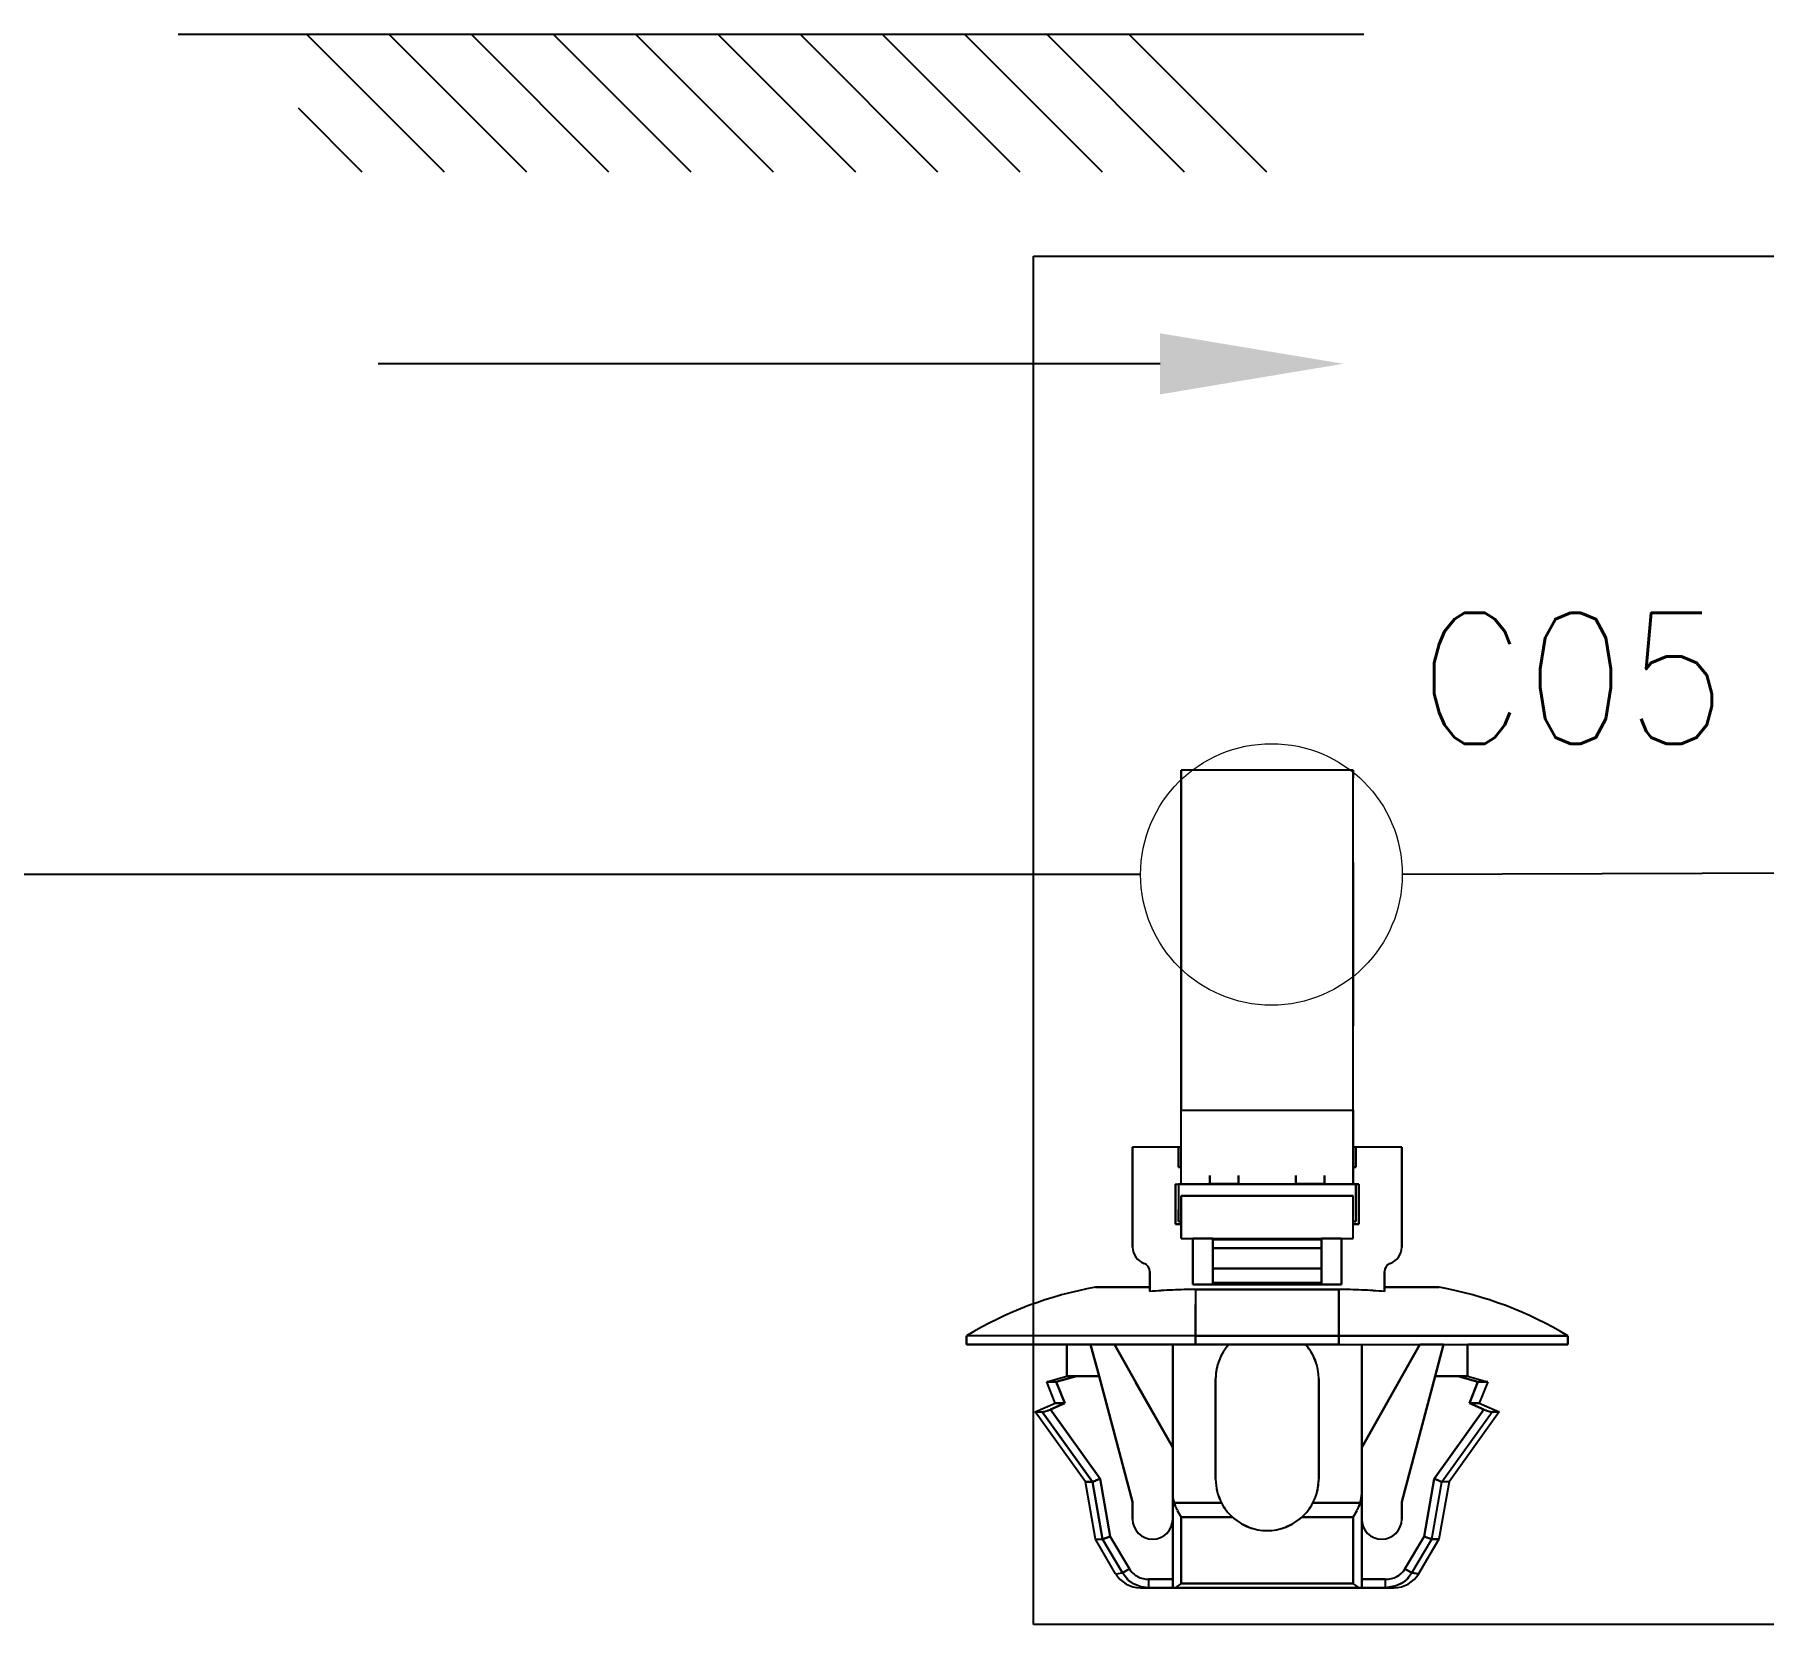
# Model space of a CAD drawing. Header units: inches. Extents: x 47316 to 59086, y 3141 to 11743.
# Drawn here: x 51388.29 to 51421.33, y 6259.69 to 6290.09 of the extents above; entities that cross this region are included whole.
import ezdxf

# ---------------------------------------------------------------- set-up
doc = ezdxf.new("R2010")
doc.units = ezdxf.units.IN
doc.header["$MEASUREMENT"] = 0
doc.styles.get("Standard").update_dxf_attribs({"font": ''})
doc.styles.get('Standard').set_extended_font_data('SimSun')
doc.linetypes.add('_VH_OTCON', pattern='A,0.0001,[7,VeSys.shx,S=0.1,R=0,X=0,Y=0],-0.4,[7,VeSys.shx,S=0.1,R=0,X=0,Y=0],-0.4,["X",Standard,S=1,R=0,X=-0.5,Y=-0.5],-0.0001,[7,VeSys.shx,S=0.1,R=0,X=0,Y=0],-0.4', length=1.2002)

msp = doc.modelspace()

# ---------------------------------------------------------------- linework, layer by layer
at = {"color": 0, "lineweight": -3}
for p, q in [((51413.694, 6290.087), (51391.038, 6290.087, 0)), ((51396.125, 6287.458), (51393.497, 6290.087)), ((51397.696, 6287.458), (51395.068, 6290.087)), ((51399.268, 6287.458), (51396.64, 6290.087)), ((51400.84, 6287.458), (51398.211, 6290.087)), ((51402.411, 6287.458), (51399.783, 6290.087)), ((51403.983, 6287.458), (51401.354, 6290.087)), ((51405.554, 6287.458), (51402.926, 6290.087)), ((51407.126, 6287.458), (51404.498, 6290.087)), ((51408.697, 6287.458), (51406.069, 6290.087)), ((51410.269, 6287.458), (51407.641, 6290.087)), ((51411.84, 6287.458), (51409.212, 6290.087)), ((51394.553, 6287.458), (51393.332, 6288.68))]:
    msp.add_line(p, q, dxfattribs=at)
at = {"color": 1}
for p, q in [((51407.381, 6285.847), (51481.972, 6285.847)), ((51407.381, 6259.69), (51407.381, 6285.847)), ((51481.972, 6259.69), (51407.381, 6259.69))]:
    msp.add_line(p, q, dxfattribs=at)
msp.add_line((51409.802, 6283.792), (51394.854, 6283.792))
at = {"color": 7, "ltscale": 0.378897}
msp.add_line((51410.205, 6276.023), (51410.205, 6269.523), dxfattribs=at)
at = {"color": 7, "ltscale": 0.15}
for p, q in [((51413.489, 6276.023), (51410.205, 6276.023)), ((51410.205, 6269.523), (51413.489, 6269.523)), ((51410.205, 6269.523), (51413.489, 6269.523)), ((51413.489, 6267.887), (51410.205, 6267.887)), ((51410.205, 6267.887), (51413.489, 6267.887)), ((51410.205, 6267.066), (51413.489, 6267.066)), ((51410.205, 6267.066), (51413.489, 6267.066)), ((51413.489, 6260.471), (51410.205, 6260.471)), ((51410.205, 6260.471), (51413.489, 6260.471))]:
    msp.add_line(p, q, dxfattribs=at)
at = {"color": 7, "ltscale": 0.215019}
msp.add_line((51410.205, 6271.556), (51410.205, 6276.023), dxfattribs=at)
at = {"color": 7, "ltscale": 0.315749}
msp.add_line((51410.205, 6276.023), (51410.205, 6270.085), dxfattribs=at)
at = {"color": 7, "ltscale": 0.378905}
msp.add_line((51410.205, 6269.523), (51410.205, 6276.023), dxfattribs=at)
at = {"color": 7, "ltscale": 0.315758}
msp.add_line((51410.205, 6276.023), (51410.205, 6270.085), dxfattribs=at)
at = {"color": 7, "ltscale": 0.378893}
msp.add_line((51413.489, 6269.523), (51413.489, 6276.023), dxfattribs=at)
at = {"color": 7, "ltscale": 0.0272}
msp.add_line((51413.489, 6275.876), (51413.489, 6276.023), dxfattribs=at)
at = {"color": 7, "ltscale": 0.37888}
msp.add_line((51413.489, 6269.523), (51413.489, 6276.023), dxfattribs=at)
at = {"color": 7, "ltscale": 0.027199}
msp.add_line((51413.489, 6276.023), (51413.489, 6275.876), dxfattribs=at)
at = {"color": 7, "ltscale": 0.179182}
msp.add_line((51410.205, 6271.779), (51410.205, 6275.702), dxfattribs=at)
at = {"color": 0, "linetype": '_VH_OTCON', "ltscale": 5}
for p, q in [((51409.429, 6274.029), (51340.429, 6274.029)), ((51414.429, 6274.037), (51439.714, 6274.121))]:
    msp.add_line(p, q, dxfattribs=at)
at = {"color": 7, "ltscale": 0.142589}
msp.add_line((51413.489, 6274.257), (51413.489, 6271.135), dxfattribs=at)
at = {"color": 7, "ltscale": 0.142593}
msp.add_line((51413.489, 6271.134), (51413.489, 6274.256), dxfattribs=at)
at = {"color": 7, "ltscale": 0.026669}
for p, q in [((51410.205, 6271.779), (51410.205, 6271.195)), ((51410.205, 6271.195), (51410.205, 6271.779)), ((51410.205, 6271.556), (51410.205, 6270.973))]:
    msp.add_line(p, q, dxfattribs=at)
at = {"color": 7, "ltscale": 0.108633}
msp.add_line((51410.205, 6268.817), (51410.205, 6271.195), dxfattribs=at)
at = {"color": 7, "ltscale": 0.076392}
msp.add_line((51410.205, 6269.523), (51410.205, 6271.195), dxfattribs=at)
at = {"color": 7, "ltscale": 0.098454}
msp.add_line((51410.205, 6268.817), (51410.205, 6270.973), dxfattribs=at)
at = {"color": 7, "ltscale": 0.057913}
msp.add_line((51410.205, 6268.817), (51410.205, 6270.085), dxfattribs=at)
at = {"color": 7, "ltscale": 0.0644}
for p, q in [((51410.205, 6268.114), (51410.205, 6269.523)), ((51410.205, 6268.114), (51410.205, 6269.523)), ((51413.489, 6269.523), (51413.489, 6268.114)), ((51413.489, 6268.114), (51413.489, 6269.523))]:
    msp.add_line(p, q, dxfattribs=at)
at = {"color": 7, "ltscale": 0.025}
for p, q in [((51409.275, 6268.27), (51409.275, 6268.817)), ((51411.299, 6268.114), (51410.752, 6268.114)), ((51411.299, 6268.114), (51410.752, 6268.114)), ((51411.299, 6268.106), (51410.752, 6268.106)), ((51412.941, 6268.114), (51412.394, 6268.114)), ((51412.941, 6268.114), (51412.394, 6268.114))]:
    msp.add_line(p, q, dxfattribs=at)
at = {"color": 7, "ltscale": 0.039999}
for p, q in [((51410.15, 6268.817), (51409.275, 6268.817)), ((51410.15, 6268.817), (51409.275, 6268.817)), ((51414.419, 6268.817), (51413.543, 6268.817)), ((51414.419, 6268.817), (51413.543, 6268.817))]:
    msp.add_line(p, q, dxfattribs=at)
at = {"color": 7, "ltscale": 0.022501}
for p, q in [((51409.275, 6268.817), (51409.275, 6268.325)), ((51409.275, 6268.817), (51409.275, 6268.325)), ((51414.419, 6268.817), (51414.419, 6268.325)), ((51414.419, 6268.325), (51414.419, 6268.817))]:
    msp.add_line(p, q, dxfattribs=at)
at = {"color": 7, "ltscale": 0.0175}
for p, q in [((51410.15, 6268.817), (51410.15, 6268.434)), ((51410.15, 6268.817), (51410.15, 6268.434)), ((51410.15, 6268.434), (51410.15, 6268.817)), ((51413.543, 6268.817), (51413.543, 6268.434)), ((51413.543, 6268.434), (51413.543, 6268.817))]:
    msp.add_line(p, q, dxfattribs=at)
at = {"color": 7, "ltscale": 0.002499}
for p, q in [((51410.205, 6268.817), (51410.15, 6268.817)), ((51413.543, 6268.817), (51413.489, 6268.817)), ((51410.15, 6268.434), (51410.205, 6268.434)), ((51410.205, 6268.434), (51410.15, 6268.434)), ((51413.489, 6268.434), (51413.543, 6268.434)), ((51413.543, 6268.434), (51413.489, 6268.434)), ((51410.095, 6268.106), (51410.15, 6268.106)), ((51410.095, 6268.106), (51410.15, 6268.106)), ((51413.598, 6268.106), (51413.543, 6268.106)), ((51413.543, 6268.106), (51413.598, 6268.106)), ((51413.543, 6268.106), (51413.598, 6268.106)), ((51410.15, 6267.394), (51410.205, 6267.394)), ((51410.205, 6267.394), (51410.15, 6267.394)), ((51410.15, 6267.394), (51410.205, 6267.394)), ((51413.489, 6267.394), (51413.543, 6267.394)), ((51413.543, 6267.394), (51413.489, 6267.394)), ((51413.489, 6267.394), (51413.543, 6267.394))]:
    msp.add_line(p, q, dxfattribs=at)
at = {"color": 7, "ltscale": 2.6e-05}
for p, q in [((51410.15, 6268.817), (51410.15, 6268.817)), ((51413.543, 6268.817), (51413.543, 6268.817))]:
    msp.add_line(p, q, dxfattribs=at)
at = {"color": 7, "ltscale": 0.064999}
for p, q in [((51409.275, 6268.325), (51409.275, 6266.902)), ((51409.275, 6268.325), (51409.275, 6266.902)), ((51414.419, 6268.325), (51414.419, 6266.902)), ((51414.419, 6266.902), (51414.419, 6268.325))]:
    msp.add_line(p, q, dxfattribs=at)
at = {"color": 7, "ltscale": 0.0625}
msp.add_line((51409.275, 6266.902), (51409.275, 6268.27), dxfattribs=at)
at = {"color": 7, "ltscale": 0.000629}
msp.add_line((51410.109, 6268.106), (51410.095, 6268.106), dxfattribs=at)
at = {"color": 7, "ltscale": 0.035001}
for p, q in [((51410.095, 6268.106), (51410.095, 6267.34)), ((51410.095, 6267.34), (51410.095, 6268.106)), ((51413.598, 6267.34), (51413.598, 6268.106)), ((51413.598, 6267.34), (51413.598, 6268.106)), ((51413.598, 6268.106), (51413.598, 6267.34)), ((51410.479, 6265.041), (51410.479, 6265.807)), ((51410.479, 6265.041), (51410.479, 6265.807))]:
    msp.add_line(p, q, dxfattribs=at)
at = {"color": 7, "ltscale": 0.154999}
for p, q in [((51410.15, 6268.106), (51413.543, 6268.106)), ((51413.543, 6268.106), (51410.15, 6268.106))]:
    msp.add_line(p, q, dxfattribs=at)
at = {"color": 7, "ltscale": 0.032501}
for p, q in [((51410.15, 6268.106), (51410.15, 6267.394)), ((51410.15, 6268.106), (51410.15, 6267.394)), ((51413.543, 6268.106), (51413.543, 6267.394)), ((51413.543, 6267.394), (51413.543, 6268.106))]:
    msp.add_line(p, q, dxfattribs=at)
at = {"color": 7, "ltscale": 0.021939}
msp.add_line((51410.15, 6268.106), (51410.15, 6267.625), dxfattribs=at)
at = {"color": 7, "ltscale": 0.0075}
for p, q in [((51410.752, 6268.106), (51410.752, 6268.27)), ((51410.752, 6268.27), (51410.752, 6268.106)), ((51411.299, 6268.27), (51411.299, 6268.106)), ((51411.299, 6268.106), (51411.299, 6268.27)), ((51412.394, 6268.106), (51412.394, 6268.27)), ((51412.394, 6268.27), (51412.394, 6268.106)), ((51412.941, 6268.27), (51412.941, 6268.106)), ((51412.941, 6268.106), (51412.941, 6268.27)), ((51406.1, 6265.205), (51406.1, 6265.041)), ((51406.1, 6265.041), (51406.1, 6265.205)), ((51410.479, 6265.205), (51410.479, 6265.041)), ((51410.479, 6265.041), (51410.479, 6265.205)), ((51413.215, 6265.041), (51413.215, 6265.205)), ((51413.215, 6265.205), (51413.215, 6265.041)), ((51417.593, 6265.205), (51417.593, 6265.041)), ((51417.593, 6265.041), (51417.593, 6265.205)), ((51409.582, 6260.553), (51409.582, 6260.389)), ((51409.582, 6260.553), (51409.582, 6260.389)), ((51410.041, 6260.389), (51410.041, 6260.553)), ((51414.111, 6260.389), (51414.111, 6260.553)), ((51414.111, 6260.389), (51414.111, 6260.553))]:
    msp.add_line(p, q, dxfattribs=at)
at = {"color": 7, "ltscale": 0.000322}
msp.add_line((51411.299, 6268.106), (51411.299, 6268.113), dxfattribs=at)
at = {"color": 7, "ltscale": 0.023056}
msp.add_line((51412.899, 6268.106), (51412.394, 6268.106), dxfattribs=at)
at = {"color": 7, "ltscale": 0.000368}
msp.add_line((51412.941, 6268.114), (51412.941, 6268.106), dxfattribs=at)
at = {"color": 7, "ltscale": 0.0375}
for p, q in [((51410.205, 6267.887), (51410.205, 6267.066)), ((51410.205, 6267.066), (51410.205, 6267.887)), ((51413.489, 6267.066), (51413.489, 6267.887)), ((51413.489, 6267.066), (51413.489, 6267.887))]:
    msp.add_line(p, q, dxfattribs=at)
at = {"color": 7, "ltscale": 0.010562}
msp.add_line((51410.15, 6267.394), (51410.15, 6267.625), dxfattribs=at)
at = {"color": 7, "ltscale": 0.002502}
msp.add_line((51410.205, 6267.34), (51410.205, 6267.394), dxfattribs=at)
at = {"color": 7, "ltscale": 0.004999}
for p, q in [((51410.095, 6267.34), (51410.205, 6267.34)), ((51410.205, 6267.34), (51410.095, 6267.34)), ((51413.489, 6267.34), (51413.598, 6267.34)), ((51413.598, 6267.34), (51413.489, 6267.34))]:
    msp.add_line(p, q, dxfattribs=at)
at = {"color": 7, "ltscale": 0.040002}
for p, q in [((51410.424, 6267.066), (51410.424, 6266.19)), ((51410.424, 6266.19), (51410.424, 6267.066)), ((51413.27, 6266.19), (51413.27, 6267.066)), ((51413.27, 6266.19), (51413.27, 6267.066)), ((51413.27, 6267.066), (51413.27, 6266.19))]:
    msp.add_line(p, q, dxfattribs=at)
at = {"color": 7, "ltscale": 0.017502}
for p, q in [((51410.807, 6267.066), (51410.424, 6267.066)), ((51413.27, 6267.066), (51412.887, 6267.066))]:
    msp.add_line(p, q, dxfattribs=at)
at = {"color": 7, "ltscale": 0.00087}
for p, q in [((51410.807, 6267.047), (51410.807, 6267.066)), ((51410.807, 6267.066), (51410.807, 6267.047)), ((51412.887, 6267.047), (51412.887, 6267.066)), ((51412.887, 6267.066), (51412.887, 6267.047))]:
    msp.add_line(p, q, dxfattribs=at)
at = {"color": 7, "ltscale": 0.023952}
msp.add_line((51410.807, 6266.542), (51410.807, 6267.066), dxfattribs=at)
at = {"color": 7, "ltscale": 0.007443}
for p, q in [((51410.807, 6266.884), (51410.807, 6267.047)), ((51410.807, 6267.047), (51410.807, 6266.884)), ((51412.887, 6266.884), (51412.887, 6267.047)), ((51412.887, 6267.047), (51412.887, 6266.884))]:
    msp.add_line(p, q, dxfattribs=at)
at = {"color": 7, "ltscale": 0.095001}
for p, q in [((51410.807, 6267.047), (51412.887, 6267.047)), ((51412.887, 6267.047), (51410.807, 6267.047)), ((51410.807, 6266.884), (51412.887, 6266.884)), ((51412.887, 6266.884), (51410.807, 6266.884)), ((51412.887, 6266.493), (51410.807, 6266.493)), ((51410.807, 6266.493), (51412.887, 6266.493)), ((51412.887, 6266.222), (51410.807, 6266.222))]:
    msp.add_line(p, q, dxfattribs=at)
at = {"color": 7, "ltscale": 0.017839}
for p, q in [((51410.807, 6266.493), (51410.807, 6266.884)), ((51410.807, 6266.884), (51410.807, 6266.493)), ((51412.887, 6266.493), (51412.887, 6266.884)), ((51412.887, 6266.884), (51412.887, 6266.493))]:
    msp.add_line(p, q, dxfattribs=at)
at = {"color": 7, "ltscale": 0.013786}
msp.add_line((51409.603, 6266.135), (51409.603, 6266.437), dxfattribs=at)
at = {"color": 7, "ltscale": 0.017471}
for p, q in [((51409.603, 6266.055), (51409.603, 6266.437)), ((51414.091, 6266.055), (51414.091, 6266.437))]:
    msp.add_line(p, q, dxfattribs=at)
at = {"color": 7, "ltscale": 0.017476}
for p, q in [((51409.603, 6266.437), (51409.603, 6266.055)), ((51414.091, 6266.437), (51414.091, 6266.055))]:
    msp.add_line(p, q, dxfattribs=at)
at = {"color": 7, "ltscale": 0.014789}
msp.add_line((51410.807, 6266.514), (51410.807, 6266.19), dxfattribs=at)
at = {"color": 7, "ltscale": 0.013841}
for p, q in [((51410.807, 6266.19), (51410.807, 6266.493)), ((51412.887, 6266.493), (51412.887, 6266.19))]:
    msp.add_line(p, q, dxfattribs=at)
at = {"color": 7, "ltscale": 0.012407}
for p, q in [((51410.807, 6266.222), (51410.807, 6266.493)), ((51412.887, 6266.222), (51412.887, 6266.493))]:
    msp.add_line(p, q, dxfattribs=at)
at = {"color": 7, "ltscale": 0.047501}
for p, q in [((51408.563, 6266.135), (51409.603, 6266.135)), ((51409.603, 6266.135), (51408.563, 6266.135)), ((51414.091, 6266.135), (51415.131, 6266.135)), ((51415.131, 6266.135), (51414.091, 6266.135))]:
    msp.add_line(p, q, dxfattribs=at)
at = {"color": 7, "ltscale": 0.00369}
for p, q in [((51409.603, 6266.055), (51409.603, 6266.135)), ((51414.091, 6266.135), (51414.091, 6266.055))]:
    msp.add_line(p, q, dxfattribs=at)
at = {"color": 7, "ltscale": 0.129999}
for p, q in [((51410.424, 6266.19), (51413.27, 6266.19)), ((51413.27, 6266.19), (51410.424, 6266.19))]:
    msp.add_line(p, q, dxfattribs=at)
at = {"color": 7, "ltscale": 0.040567}
for p, q in [((51410.479, 6266.093), (51410.479, 6265.205)), ((51413.215, 6266.093), (51413.215, 6265.205))]:
    msp.add_line(p, q, dxfattribs=at)
at = {"color": 7, "ltscale": 0.125}
for p, q in [((51413.215, 6266.093), (51410.479, 6266.093)), ((51410.479, 6266.093), (51413.215, 6266.093)), ((51413.215, 6265.205), (51410.479, 6265.205)), ((51410.479, 6265.205), (51413.215, 6265.205)), ((51413.215, 6265.041), (51410.479, 6265.041)), ((51410.479, 6265.041), (51413.215, 6265.041))]:
    msp.add_line(p, q, dxfattribs=at)
at = {"color": 7, "ltscale": 0.040569}
for p, q in [((51410.479, 6266.093), (51410.479, 6265.205)), ((51413.215, 6265.205), (51413.215, 6266.093))]:
    msp.add_line(p, q, dxfattribs=at)
at = {"color": 7, "ltscale": 0.001447}
msp.add_line((51412.887, 6266.222), (51412.887, 6266.19), dxfattribs=at)
at = {"color": 7, "ltscale": 0.02751}
msp.add_line((51413.215, 6265.205), (51413.215, 6265.807), dxfattribs=at)
msp.add_line((51413.215, 6265.205), (51413.215, 6265.807), dxfattribs=at)
at = {"color": 7, "ltscale": 0.2}
for p, q in [((51410.479, 6265.205), (51406.1, 6265.205)), ((51410.479, 6265.205), (51406.1, 6265.205)), ((51417.593, 6265.205), (51413.215, 6265.205)), ((51413.215, 6265.205), (51417.593, 6265.205)), ((51410.479, 6265.041), (51406.1, 6265.041)), ((51406.1, 6265.041), (51410.479, 6265.041)), ((51413.215, 6265.041), (51417.593, 6265.041)), ((51413.215, 6265.041), (51417.593, 6265.041))]:
    msp.add_line(p, q, dxfattribs=at)
at = {"color": 7, "ltscale": 0.087396}
for p, q in [((51406.1, 6265.041), (51408.013, 6265.041)), ((51417.593, 6265.041), (51415.68, 6265.041)), ((51417.593, 6265.041), (51415.68, 6265.041))]:
    msp.add_line(p, q, dxfattribs=at)
at = {"color": 7, "ltscale": 0.0875}
for p, q in [((51408.016, 6265.041), (51406.1, 6265.041)), ((51410.862, 6262.469), (51410.862, 6264.384)), ((51410.862, 6264.384), (51410.862, 6262.469)), ((51412.832, 6264.384), (51412.832, 6262.469)), ((51412.832, 6262.469), (51412.832, 6264.384)), ((51412.832, 6262.469), (51412.832, 6264.384))]:
    msp.add_line(p, q, dxfattribs=at)
at = {"color": 7, "ltscale": 0.027499}
for p, q in [((51408.016, 6264.439), (51408.016, 6265.041)), ((51408.016, 6265.041), (51408.016, 6264.439)), ((51415.678, 6264.439), (51415.678, 6265.041)), ((51415.678, 6265.041), (51415.678, 6264.439))]:
    msp.add_line(p, q, dxfattribs=at)
at = {"color": 7, "ltscale": 0.028456}
for p, q in [((51408.634, 6264.439), (51408.473, 6265.041)), ((51408.473, 6265.041), (51408.634, 6264.439)), ((51415.06, 6264.439), (51415.22, 6265.041)), ((51415.22, 6265.041), (51415.06, 6264.439))]:
    msp.add_line(p, q, dxfattribs=at)
at = {"color": 7, "ltscale": 0.020602}
for p, q in [((51408.473, 6265.041), (51408.924, 6265.041)), ((51415.22, 6265.041), (51414.769, 6265.041)), ((51415.22, 6265.041), (51414.769, 6265.041))]:
    msp.add_line(p, q, dxfattribs=at)
at = {"color": 7, "ltscale": 0.020749}
msp.add_line((51408.928, 6265.041), (51408.473, 6265.041), dxfattribs=at)
at = {"color": 7, "ltscale": 0.015289}
msp.add_line((51409.092, 6264.751), (51408.927, 6265.042), dxfattribs=at)
at = {"color": 7, "ltscale": 0.015242}
for p, q in [((51408.928, 6265.041), (51409.092, 6264.751)), ((51414.602, 6264.751), (51414.766, 6265.041))]:
    msp.add_line(p, q, dxfattribs=at)
at = {"color": 7, "ltscale": 0.02697}
msp.add_line((51409.382, 6264.236), (51409.092, 6264.751), dxfattribs=at)
at = {"color": 7, "ltscale": 0.026985}
for p, q in [((51409.092, 6264.751), (51409.382, 6264.236)), ((51414.311, 6264.236), (51414.602, 6264.751))]:
    msp.add_line(p, q, dxfattribs=at)
at = {"color": 7, "ltscale": 0.089999}
for p, q in [((51410.041, 6265.041), (51410.041, 6263.071)), ((51410.041, 6263.071), (51410.041, 6265.041)), ((51413.653, 6263.071), (51413.653, 6265.041)), ((51413.653, 6265.041), (51413.653, 6263.071))]:
    msp.add_line(p, q, dxfattribs=at)
at = {"color": 7, "ltscale": 0.02701}
msp.add_line((51414.602, 6264.751), (51414.311, 6264.236), dxfattribs=at)
at = {"color": 7, "ltscale": 0.015215}
msp.add_line((51414.766, 6265.041), (51414.602, 6264.751), dxfattribs=at)
at = {"color": 7, "ltscale": 0.018183}
msp.add_line((51407.633, 6264.329), (51408.016, 6264.439), dxfattribs=at)
at = {"color": 7, "ltscale": 0.018199}
for p, q in [((51408.201, 6264.439), (51407.817, 6264.329)), ((51407.817, 6264.329), (51408.201, 6264.439)), ((51415.493, 6264.439), (51415.876, 6264.329)), ((51415.876, 6264.329), (51415.493, 6264.439))]:
    msp.add_line(p, q, dxfattribs=at)
at = {"color": 7, "ltscale": 0.000342}
for p, q in [((51408.023, 6264.439), (51408.016, 6264.439)), ((51415.678, 6264.439), (51415.67, 6264.439))]:
    msp.add_line(p, q, dxfattribs=at)
at = {"color": 7, "ltscale": 0.006641}
msp.add_line((51408.016, 6264.439), (51408.161, 6264.439), dxfattribs=at)
at = {"color": 7, "ltscale": 0.002142}
msp.add_line((51408.063, 6264.439), (51408.016, 6264.439), dxfattribs=at)
at = {"color": 7, "ltscale": 0.00033}
for p, q in [((51408.016, 6264.439), (51408.023, 6264.439)), ((51415.671, 6264.439), (51415.678, 6264.439)), ((51415.896, 6263.919), (51415.889, 6263.919))]:
    msp.add_line(p, q, dxfattribs=at)
at = {"color": 7, "ltscale": 0.002136}
msp.add_line((51408.016, 6264.439), (51408.063, 6264.439), dxfattribs=at)
at = {"color": 7, "ltscale": 0.001825}
msp.add_line((51408.023, 6264.439), (51408.063, 6264.439), dxfattribs=at)
at = {"color": 7, "ltscale": 0.003674}
for p, q in [((51408.104, 6264.439), (51408.023, 6264.439)), ((51415.67, 6264.439), (51415.59, 6264.439))]:
    msp.add_line(p, q, dxfattribs=at)
at = {"color": 7, "ltscale": 0.006299}
msp.add_line((51408.201, 6264.439), (51408.063, 6264.439), dxfattribs=at)
at = {"color": 7, "ltscale": 0.006305}
msp.add_line((51408.063, 6264.439), (51408.201, 6264.439), dxfattribs=at)
at = {"color": 7, "ltscale": 0.00329}
msp.add_line((51408.176, 6264.439), (51408.104, 6264.439), dxfattribs=at)
at = {"color": 7, "ltscale": 0.019785}
for p, q in [((51408.634, 6264.439), (51408.201, 6264.439)), ((51408.201, 6264.439), (51408.634, 6264.439)), ((51415.06, 6264.439), (51415.493, 6264.439)), ((51415.493, 6264.439), (51415.06, 6264.439))]:
    msp.add_line(p, q, dxfattribs=at)
at = {"color": 7, "ltscale": 0.11383}
for p, q in [((51409.275, 6262.031), (51408.634, 6264.439)), ((51408.634, 6264.439), (51409.275, 6262.031)), ((51414.419, 6262.031), (51415.06, 6264.439)), ((51415.06, 6264.439), (51414.419, 6262.031))]:
    msp.add_line(p, q, dxfattribs=at)
at = {"color": 7, "ltscale": 0.008441}
for p, q in [((51415.678, 6264.439), (51415.493, 6264.439)), ((51415.493, 6264.439), (51415.678, 6264.439)), ((51415.897, 6263.919), (51415.712, 6263.919))]:
    msp.add_line(p, q, dxfattribs=at)
at = {"color": 7, "ltscale": 0.008432}
msp.add_line((51415.493, 6264.439), (51415.678, 6264.439), dxfattribs=at)
at = {"color": 7, "ltscale": 0.00434}
msp.add_line((51415.59, 6264.439), (51415.495, 6264.439), dxfattribs=at)
at = {"color": 7, "ltscale": 0.002209}
msp.add_line((51415.622, 6264.439), (51415.671, 6264.439), dxfattribs=at)
at = {"color": 7, "ltscale": 0.000286}
for p, q in [((51415.676, 6264.437), (51415.67, 6264.439)), ((51415.67, 6264.439), (51415.676, 6264.437))]:
    msp.add_line(p, q, dxfattribs=at)
at = {"color": 7, "ltscale": 0.018174}
msp.add_line((51415.678, 6264.439), (51416.06, 6264.329), dxfattribs=at)
at = {"color": 7, "ltscale": 0.008429}
for p, q in [((51407.817, 6264.329), (51407.633, 6264.329)), ((51415.712, 6263.919), (51415.896, 6263.919))]:
    msp.add_line(p, q, dxfattribs=at)
at = {"color": 7, "ltscale": 0.020195}
for p, q in [((51407.797, 6263.919), (51407.633, 6264.329)), ((51407.817, 6264.329), (51407.982, 6263.919)), ((51407.982, 6263.919), (51407.817, 6264.329)), ((51415.876, 6264.329), (51415.712, 6263.919)), ((51415.712, 6263.919), (51415.876, 6264.329)), ((51416.061, 6264.329), (51415.896, 6263.919))]:
    msp.add_line(p, q, dxfattribs=at)
at = {"color": 7, "ltscale": 0.008438}
msp.add_line((51407.633, 6264.329), (51407.818, 6264.329), dxfattribs=at)
at = {"color": 7, "ltscale": 0.002185}
msp.add_line((51407.724, 6264.329), (51407.676, 6264.329), dxfattribs=at)
at = {"color": 7, "ltscale": 0.065039}
msp.add_line((51410.041, 6263.071), (51409.34, 6264.31), dxfattribs=at)
at = {"color": 7, "ltscale": 0.06116}
msp.add_line((51410.041, 6263.071), (51409.382, 6264.236), dxfattribs=at)
at = {"color": 7, "ltscale": 0.061156}
for p, q in [((51409.382, 6264.236), (51410.041, 6263.071)), ((51413.653, 6263.071), (51414.311, 6264.236))]:
    msp.add_line(p, q, dxfattribs=at)
at = {"color": 7, "ltscale": 0.040697}
msp.add_line((51410.041, 6263.274), (51410.041, 6264.165), dxfattribs=at)
at = {"color": 7, "ltscale": 0.040701}
msp.add_line((51410.041, 6264.165), (51410.041, 6263.274), dxfattribs=at)
at = {"color": 7, "ltscale": 0.064963}
msp.add_line((51414.352, 6264.309), (51413.653, 6263.071), dxfattribs=at)
at = {"color": 7, "ltscale": 0.061161}
msp.add_line((51414.311, 6264.236), (51413.653, 6263.071), dxfattribs=at)
at = {"color": 7, "ltscale": 0.004681}
for p, q in [((51415.979, 6264.329), (51415.876, 6264.329)), ((51415.876, 6264.329), (51415.979, 6264.329))]:
    msp.add_line(p, q, dxfattribs=at)
at = {"color": 7, "ltscale": 0.002823}
msp.add_line((51416.04, 6264.329), (51415.979, 6264.329), dxfattribs=at)
at = {"color": 7, "ltscale": 0.00282}
for p, q in [((51415.979, 6264.329), (51416.04, 6264.329)), ((51407.817, 6263.919), (51407.879, 6263.919))]:
    msp.add_line(p, q, dxfattribs=at)
at = {"color": 7, "ltscale": 0.000925}
msp.add_line((51416.061, 6264.329), (51416.04, 6264.329), dxfattribs=at)
at = {"color": 7, "ltscale": 0.000912}
for p, q in [((51416.04, 6264.329), (51416.06, 6264.329)), ((51407.797, 6263.919), (51407.817, 6263.919))]:
    msp.add_line(p, q, dxfattribs=at)
at = {"color": 7, "ltscale": 0.019}
msp.add_line((51407.414, 6263.755), (51407.797, 6263.919), dxfattribs=at)
at = {"color": 7, "ltscale": 4.3e-05}
msp.add_line((51407.414, 6263.755), (51407.415, 6263.755), dxfattribs=at)
at = {"color": 7, "ltscale": 0.075271}
for p, q in [((51408.372, 6262.414), (51407.414, 6263.755)), ((51407.549, 6263.755), (51408.507, 6262.414)), ((51408.507, 6262.414), (51407.549, 6263.755)), ((51415.187, 6262.414), (51416.145, 6263.755)), ((51416.279, 6263.755), (51415.322, 6262.414))]:
    msp.add_line(p, q, dxfattribs=at)
at = {"color": 7, "ltscale": 4.9e-05}
msp.add_line((51407.414, 6263.755), (51407.415, 6263.755), dxfattribs=at)
at = {"color": 7, "ltscale": 0.000903}
msp.add_line((51407.415, 6263.755), (51407.435, 6263.755), dxfattribs=at)
at = {"color": 7, "ltscale": 0.000916}
msp.add_line((51407.415, 6263.755), (51407.435, 6263.755), dxfattribs=at)
at = {"color": 7, "ltscale": 0.005222}
msp.add_line((51407.435, 6263.755), (51407.549, 6263.755), dxfattribs=at)
at = {"color": 7, "ltscale": 0.005249}
msp.add_line((51407.435, 6263.755), (51407.55, 6263.755), dxfattribs=at)
at = {"color": 7, "ltscale": 0.013619}
for p, q in [((51407.982, 6263.919), (51407.708, 6263.802)), ((51407.708, 6263.802), (51407.982, 6263.919)), ((51415.712, 6263.919), (51415.986, 6263.802)), ((51415.986, 6263.802), (51415.712, 6263.919))]:
    msp.add_line(p, q, dxfattribs=at)
at = {"color": 7, "ltscale": 0.074459}
for p, q in [((51407.708, 6263.802), (51408.655, 6262.475)), ((51408.655, 6262.475), (51407.708, 6263.802)), ((51415.986, 6263.802), (51415.038, 6262.475)), ((51415.038, 6262.475), (51415.986, 6263.802))]:
    msp.add_line(p, q, dxfattribs=at)
at = {"color": 7, "ltscale": 0.0009}
msp.add_line((51407.816, 6263.919), (51407.797, 6263.919), dxfattribs=at)
at = {"color": 7, "ltscale": 0.002856}
msp.add_line((51407.804, 6263.919), (51407.866, 6263.919), dxfattribs=at)
at = {"color": 7, "ltscale": 0.002869}
msp.add_line((51407.867, 6263.919), (51407.804, 6263.919), dxfattribs=at)
at = {"color": 7, "ltscale": 0.002832}
msp.add_line((51407.878, 6263.919), (51407.816, 6263.919), dxfattribs=at)
at = {"color": 7, "ltscale": 0.004715}
msp.add_line((51407.982, 6263.919), (51407.878, 6263.919), dxfattribs=at)
at = {"color": 7, "ltscale": 0.004687}
msp.add_line((51407.879, 6263.919), (51407.982, 6263.919), dxfattribs=at)
at = {"color": 7, "ltscale": 0.075264}
msp.add_line((51415.187, 6262.414), (51416.144, 6263.755), dxfattribs=at)
at = {"color": 7, "ltscale": 0.004291}
msp.add_line((51415.806, 6263.919), (51415.712, 6263.919), dxfattribs=at)
at = {"color": 7, "ltscale": 0.003809}
msp.add_line((51415.889, 6263.919), (51415.806, 6263.919), dxfattribs=at)
at = {"color": 7, "ltscale": 0.001593}
msp.add_line((51415.855, 6263.919), (51415.89, 6263.919), dxfattribs=at)
at = {"color": 7, "ltscale": 0.000327}
msp.add_line((51415.89, 6263.919), (51415.897, 6263.919), dxfattribs=at)
at = {"color": 7, "ltscale": 0.019025}
msp.add_line((51415.897, 6263.919), (51416.279, 6263.755), dxfattribs=at)
at = {"color": 7, "ltscale": 0.006177}
msp.add_line((51416.144, 6263.755), (51416.279, 6263.755), dxfattribs=at)
at = {"color": 7, "ltscale": 0.006165}
for p, q in [((51416.279, 6263.755), (51416.145, 6263.755)), ((51415.322, 6262.414), (51415.187, 6262.414)), ((51415.322, 6262.414), (51415.187, 6262.414))]:
    msp.add_line(p, q, dxfattribs=at)
at = {"color": 7, "ltscale": 0.039936}
for p, q in [((51410.041, 6263.071), (51410.041, 6262.196)), ((51410.041, 6262.196), (51410.041, 6263.071)), ((51413.653, 6262.196), (51413.653, 6263.071)), ((51413.653, 6263.071), (51413.653, 6262.196))]:
    msp.add_line(p, q, dxfattribs=at)
at = {"color": 7, "ltscale": 0.048712}
msp.add_line((51410.041, 6262.004), (51410.041, 6263.071), dxfattribs=at)
at = {"color": 7, "ltscale": 0.002621}
for p, q in [((51408.511, 6262.415), (51408.564, 6262.437)), ((51408.564, 6262.437), (51408.511, 6262.415)), ((51415.13, 6262.437), (51415.183, 6262.415)), ((51415.183, 6262.415), (51415.13, 6262.437))]:
    msp.add_line(p, q, dxfattribs=at)
at = {"color": 7, "ltscale": 0.000205}
for p, q in [((51408.564, 6262.437), (51408.568, 6262.439)), ((51408.568, 6262.439), (51408.564, 6262.437)), ((51415.126, 6262.439), (51415.13, 6262.437)), ((51415.13, 6262.437), (51415.126, 6262.439))]:
    msp.add_line(p, q, dxfattribs=at)
at = {"color": 7, "ltscale": 0.004321}
for p, q in [((51408.568, 6262.439), (51408.655, 6262.475)), ((51408.655, 6262.475), (51408.568, 6262.439)), ((51415.038, 6262.475), (51415.126, 6262.439)), ((51415.126, 6262.439), (51415.038, 6262.475))]:
    msp.add_line(p, q, dxfattribs=at)
at = {"color": 7, "ltscale": 0.051095}
for p, q in [((51408.655, 6262.475), (51408.848, 6261.373)), ((51408.848, 6261.373), (51408.655, 6262.475)), ((51415.038, 6262.475), (51414.846, 6261.373)), ((51414.846, 6261.373), (51415.038, 6262.475))]:
    msp.add_line(p, q, dxfattribs=at)
at = {"color": 7, "ltscale": 0.006168}
for p, q in [((51408.507, 6262.414), (51408.372, 6262.414)), ((51408.372, 6262.414), (51408.507, 6262.414))]:
    msp.add_line(p, q, dxfattribs=at)
at = {"color": 7, "ltscale": 0.05076}
for p, q in [((51408.563, 6261.319), (51408.372, 6262.414)), ((51415.322, 6262.414), (51415.13, 6261.319))]:
    msp.add_line(p, q, dxfattribs=at)
at = {"color": 7, "ltscale": 0.050773}
for p, q in [((51408.511, 6262.415), (51408.702, 6261.32)), ((51408.702, 6261.32), (51408.511, 6262.415)), ((51414.991, 6261.32), (51415.183, 6262.415))]:
    msp.add_line(p, q, dxfattribs=at)
at = {"color": 7, "ltscale": 0.082565}
for p, q in [((51410.041, 6260.389), (51410.041, 6262.196)), ((51410.041, 6262.196), (51410.041, 6260.389)), ((51413.653, 6262.196), (51413.653, 6260.389)), ((51413.653, 6260.389), (51413.653, 6262.196))]:
    msp.add_line(p, q, dxfattribs=at)
at = {"color": 7, "ltscale": 0.050769}
msp.add_line((51414.991, 6261.32), (51415.186, 6262.414), dxfattribs=at)
at = {"color": 7, "ltscale": 0.014999}
for p, q in [((51409.275, 6261.702), (51409.275, 6262.031)), ((51409.275, 6262.031), (51409.275, 6261.702)), ((51414.419, 6261.702), (51414.419, 6262.031)), ((51414.419, 6261.702), (51414.419, 6262.031)), ((51414.419, 6262.031), (51414.419, 6261.702))]:
    msp.add_line(p, q, dxfattribs=at)
at = {"color": 7, "ltscale": 0.008279}
msp.add_line((51410.041, 6261.823), (51410.041, 6262.004), dxfattribs=at)
at = {"color": 7, "ltscale": 0.005516}
msp.add_line((51410.041, 6261.702), (51410.041, 6261.823), dxfattribs=at)
at = {"color": 7, "ltscale": 0.041339}
for p, q in [((51410.069, 6262.013), (51410.974, 6262.013)), ((51410.974, 6262.013), (51410.069, 6262.013)), ((51412.72, 6262.013), (51413.625, 6262.013)), ((51413.625, 6262.013), (51412.72, 6262.013))]:
    msp.add_line(p, q, dxfattribs=at)
at = {"color": 7, "ltscale": 0.002634}
for p, q in [((51410.069, 6262.013), (51410.089, 6261.959)), ((51413.605, 6261.959), (51413.625, 6262.013))]:
    msp.add_line(p, q, dxfattribs=at)
at = {"color": 7, "ltscale": 0.002635}
for p, q in [((51410.089, 6261.959), (51410.069, 6262.013)), ((51413.625, 6262.013), (51413.605, 6261.959))]:
    msp.add_line(p, q, dxfattribs=at)
at = {"color": 7, "ltscale": 0.052501}
msp.add_line((51410.041, 6260.553), (51410.041, 6261.702), dxfattribs=at)
at = {"color": 7, "ltscale": 0.044711}
for p, q in [((51411.184, 6261.74), (51410.205, 6261.74)), ((51410.205, 6261.74), (51411.184, 6261.74)), ((51413.489, 6261.74), (51412.51, 6261.74)), ((51412.51, 6261.74), (51413.489, 6261.74))]:
    msp.add_line(p, q, dxfattribs=at)
at = {"color": 7, "ltscale": 0.057954}
for p, q in [((51410.205, 6261.74), (51410.205, 6260.471)), ((51410.205, 6260.471), (51410.205, 6261.74)), ((51413.489, 6260.471), (51413.489, 6261.74)), ((51413.489, 6261.74), (51413.489, 6260.471))]:
    msp.add_line(p, q, dxfattribs=at)
at = {"color": 7, "ltscale": 0.001863}
msp.add_line((51411.155, 6261.767), (51411.185, 6261.739), dxfattribs=at)
at = {"color": 7, "ltscale": 0.000505}
msp.add_line((51411.184, 6261.74), (51411.176, 6261.748), dxfattribs=at)
at = {"color": 7, "ltscale": 0.000598}
msp.add_line((51412.51, 6261.74), (51412.519, 6261.749), dxfattribs=at)
at = {"color": 7, "ltscale": 0.006223}
for p, q in [((51408.563, 6261.319), (51408.7, 6261.319)), ((51408.563, 6261.319), (51408.7, 6261.319)), ((51415.13, 6261.319), (51414.994, 6261.319))]:
    msp.add_line(p, q, dxfattribs=at)
at = {"color": 7, "ltscale": 0.034946}
for p, q in [((51408.951, 6260.66), (51408.563, 6261.319)), ((51415.13, 6261.319), (51414.742, 6260.66))]:
    msp.add_line(p, q, dxfattribs=at)
at = {"color": 7, "ltscale": 0.034208}
for p, q in [((51409.079, 6260.674), (51408.7, 6261.319)), ((51414.614, 6260.674), (51414.994, 6261.319))]:
    msp.add_line(p, q, dxfattribs=at)
at = {"color": 7, "ltscale": 0.000128}
for p, q in [((51408.702, 6261.319), (51408.7, 6261.319)), ((51414.994, 6261.319), (51414.991, 6261.319)), ((51414.991, 6261.319), (51414.994, 6261.319))]:
    msp.add_line(p, q, dxfattribs=at)
at = {"color": 7, "ltscale": 0.002806}
for p, q in [((51408.702, 6261.32), (51408.76, 6261.341)), ((51414.934, 6261.341), (51414.991, 6261.32))]:
    msp.add_line(p, q, dxfattribs=at)
at = {"color": 7, "ltscale": 0.00266}
for p, q in [((51408.757, 6261.34), (51408.702, 6261.32)), ((51414.991, 6261.32), (51414.936, 6261.34))]:
    msp.add_line(p, q, dxfattribs=at)
at = {"color": 7, "ltscale": 0.034163}
for p, q in [((51408.702, 6261.32), (51409.079, 6260.674)), ((51414.614, 6260.674), (51414.991, 6261.32))]:
    msp.add_line(p, q, dxfattribs=at)
at = {"color": 7, "ltscale": 0.004276}
for p, q in [((51408.76, 6261.341), (51408.848, 6261.373)), ((51408.848, 6261.373), (51408.76, 6261.341)), ((51414.933, 6261.341), (51414.846, 6261.373)), ((51414.846, 6261.373), (51414.934, 6261.341))]:
    msp.add_line(p, q, dxfattribs=at)
at = {"color": 7, "ltscale": 0.0329}
for p, q in [((51408.848, 6261.373), (51409.213, 6260.753)), ((51409.213, 6260.753), (51408.848, 6261.373)), ((51414.846, 6261.373), (51414.48, 6260.753)), ((51414.48, 6260.753), (51414.846, 6261.373))]:
    msp.add_line(p, q, dxfattribs=at)
at = {"color": 7, "ltscale": 0.006219}
msp.add_line((51414.994, 6261.319), (51415.13, 6261.319), dxfattribs=at)
at = {"color": 7, "ltscale": 0.005864}
msp.add_line((51408.952, 6260.659), (51409.079, 6260.674), dxfattribs=at)
at = {"color": 7, "ltscale": 0.005865}
for p, q in [((51408.952, 6260.659), (51409.079, 6260.674)), ((51414.614, 6260.674), (51414.742, 6260.659))]:
    msp.add_line(p, q, dxfattribs=at)
at = {"color": 7, "ltscale": 0.007092}
for p, q in [((51409.213, 6260.753), (51409.079, 6260.674)), ((51409.079, 6260.674), (51409.213, 6260.753)), ((51414.614, 6260.674), (51414.48, 6260.753)), ((51414.48, 6260.753), (51414.614, 6260.674))]:
    msp.add_line(p, q, dxfattribs=at)
at = {"color": 7, "ltscale": 0.020941}
for p, q in [((51409.582, 6260.553), (51410.041, 6260.553)), ((51410.041, 6260.553), (51409.582, 6260.553)), ((51414.111, 6260.553), (51413.653, 6260.553)), ((51413.653, 6260.553), (51414.111, 6260.553)), ((51410.041, 6260.389), (51409.582, 6260.389)), ((51409.582, 6260.389), (51410.041, 6260.389)), ((51414.111, 6260.389), (51413.653, 6260.389)), ((51413.653, 6260.389), (51414.111, 6260.389))]:
    msp.add_line(p, q, dxfattribs=at)
at = {"color": 7, "ltscale": 0.00587}
msp.add_line((51414.742, 6260.659), (51414.614, 6260.674), dxfattribs=at)
at = {"color": 7, "ltscale": 0.015717}
msp.add_line((51409.424, 6260.389), (51409.768, 6260.389), dxfattribs=at)
at = {"color": 7, "ltscale": 0.015729}
msp.add_line((51409.768, 6260.389), (51409.424, 6260.389), dxfattribs=at)
at = {"color": 7, "ltscale": 0.012512}
for p, q in [((51410.042, 6260.389), (51409.768, 6260.389)), ((51413.926, 6260.389), (51413.652, 6260.389))]:
    msp.add_line(p, q, dxfattribs=at)
at = {"color": 7, "ltscale": 0.000995}
for p, q in [((51410.062, 6260.389), (51410.041, 6260.389)), ((51410.041, 6260.389), (51410.062, 6260.389)), ((51413.653, 6260.389), (51413.631, 6260.389)), ((51413.631, 6260.389), (51413.653, 6260.389))]:
    msp.add_line(p, q, dxfattribs=at)
at = {"color": 7, "ltscale": 0.163214}
msp.add_line((51413.633, 6260.389), (51410.06, 6260.389), dxfattribs=at)
at = {"color": 7, "ltscale": 0.163013}
msp.add_line((51410.062, 6260.389), (51413.631, 6260.389), dxfattribs=at)
at = {"color": 7, "ltscale": 0.000399}
msp.add_line((51413.625, 6260.39), (51413.633, 6260.389), dxfattribs=at)
at = {"color": 7, "ltscale": 0.012915}
msp.add_line((51414.208, 6260.389), (51413.926, 6260.389), dxfattribs=at)
at = {"color": 7, "ltscale": 0.006183}
msp.add_line((51414.247, 6260.389), (51414.111, 6260.389), dxfattribs=at)
at = {"color": 7, "ltscale": 0.007248}
msp.add_line((51414.111, 6260.389), (51414.27, 6260.389), dxfattribs=at)
at = {"color": 7, "ltscale": 0.004422}
msp.add_line((51414.112, 6260.389), (51414.208, 6260.389), dxfattribs=at)
at = {"color": 7, "ltscale": 0.001605}
msp.add_line((51414.226, 6260.389), (51414.261, 6260.389), dxfattribs=at)
at = {"color": 7}
for points in [[(51411.491, 6261.55), (51411.38, 6261.601), (51411.184, 6261.74)], [(51412.51, 6261.74), (51412.314, 6261.601), (51412.202, 6261.55)], [(51409.582, 6260.389), (51409.432, 6260.409), (51409.292, 6260.466), (51409.171, 6260.556), (51409.079, 6260.674)], [(51409.582, 6260.389), (51409.434, 6260.408), (51409.295, 6260.463), (51409.196, 6260.532), (51409.079, 6260.674)], [(51414.614, 6260.674), (51414.522, 6260.555), (51414.401, 6260.465), (51414.261, 6260.409), (51414.111, 6260.389)], [(51414.614, 6260.674), (51414.541, 6260.574), (51414.448, 6260.494), (51414.315, 6260.425), (51414.111, 6260.389)]]:
    msp.add_lwpolyline(points, dxfattribs=at)
at = {"color": 0, "linetype": 'Continuous', "lineweight": 15}
msp.add_circle((51411.929, 6274.029), 2.5, dxfattribs=at)
at = {"color": 7}
for centre, radius, start, end in [((51409.603, 6266.902), 0.328, 179.9994, 250.5293), ((51409.603, 6266.902), 0.328, 180, 250.5288), ((51409.603, 6266.902), 0.328, 179.9994, 250.5294), ((51414.091, 6266.902), 0.328, 289.4712, 0), ((51414.091, 6266.902), 0.328, 289.4707, 0.0006), ((51409.438, 6266.436), 0.166, 57.0425, 70.4553), ((51409.437, 6266.436), 0.166, 0.3156, 70.2132), ((51409.439, 6266.437), 0.164, 0.0195, 70.5097), ((51414.256, 6266.436), 0.166, 109.7868, 179.6844), ((51414.255, 6266.437), 0.164, 109.4907, 179.9809), ((51414.255, 6266.437), 0.165, 109.5431, 137.7308), ((51409.81, 6259.11), 7.135, 100.0643, 121.3266), ((51410.452, 6256.536), 9.556, 92.4655, 95.0982), ((51410.661, 6253.514), 12.585, 92.8258, 94.8248), ((51410.527, 6253.252), 12.841, 90.2174, 92.1704), ((51410.477, 6256.043), 10.05, 89.9939, 92.4892), ((51410.527, 6253.252), 12.841, 90.2174, 92.1704), ((51413.216, 6256.044), 10.049, 87.5107, 90.0063), ((51413.166, 6253.252), 12.841, 87.8296, 89.7826), ((51413.241, 6256.535), 9.557, 84.902, 87.5344), ((51413.032, 6253.514), 12.585, 85.1752, 87.1742), ((51413.884, 6259.11), 7.135, 58.6734, 79.9357), ((51413.884, 6259.11), 7.135, 58.6734, 79.9357), ((51411.861, 6264.378), 1, 138.4852, 179.6729), ((51411.846, 6264.385), 0.984, 138.1813, 180.0244), ((51411.847, 6264.385), 0.985, 359.9744, 41.8082), ((51411.849, 6264.385), 0.983, 17.7035, 41.8454), ((51411.833, 6264.378), 1, 0.3271, 41.5148), ((51411.853, 6264.383), 0.991, 162.0866, 179.9516), ((51407.529, 6264.021), 0.267, 274.42, 288.4837), ((51407.528, 6264.019), 0.265, 274.518, 288.631), ((51407.366, 6264.596), 0.865, 286.6343, 293.2836), ((51407.38, 6264.557), 0.823, 286.458, 293.4523), ((51416.314, 6264.559), 0.825, 246.5546, 253.5173), ((51416.328, 6264.596), 0.865, 246.715, 253.359), ((51416.164, 6264.017), 0.264, 251.3817, 265.6108), ((51416.165, 6264.022), 0.268, 251.5222, 265.5584), ((51411.847, 6262.469), 0.985, 180.0004, 207.5793), ((51411.854, 6262.469), 0.992, 180.0488, 194.3908), ((51411.855, 6262.473), 0.993, 180.2495, 207.6029), ((51411.839, 6262.473), 0.993, 332.3971, 359.7505), ((51411.847, 6262.469), 0.985, 332.4207, 359.9996), ((51411.839, 6262.47), 0.993, 344.7319, 359.944), ((51411.84, 6262.469), 0.992, 345.3918, 359.9518), ((51411.847, 6262.469), 0.985, 345.5164, 359.9998), ((51410.659, 6262.196), 0.619, 179.9621, 197.2519), ((51410.629, 6262.191), 0.589, 179.457, 197.6365), ((51413.034, 6262.196), 0.619, 342.7481, 0.0379), ((51413.064, 6262.191), 0.589, 342.3665, 0.5393), ((51411.162, 6262.404), 1.162, 202.5469, 207.2773), ((51411.152, 6262.4), 1.151, 202.5671, 207.342), ((51411.699, 6262.688), 1.77, 207.4856, 212.3982), ((51411.672, 6262.673), 1.738, 207.542, 212.4484), ((51411.857, 6262.471), 0.995, 207.4251, 217.048), ((51411.851, 6262.472), 0.99, 207.6266, 217.3119), ((51411.821, 6262.443), 0.949, 217.0272, 227.8015), ((51411.848, 6262.469), 0.986, 217.297, 227.6662), ((51411.873, 6262.443), 0.949, 312.1985, 322.9728), ((51411.846, 6262.469), 0.986, 312.3338, 322.703), ((51411.836, 6262.471), 0.995, 322.952, 332.5749), ((51411.843, 6262.472), 0.99, 322.6881, 332.3734), ((51411.994, 6262.688), 1.77, 327.6022, 332.5141), ((51412.022, 6262.673), 1.738, 327.5519, 332.4578), ((51412.542, 6262.4), 1.151, 332.6577, 337.4331), ((51412.532, 6262.404), 1.162, 332.7219, 337.4536), ((51409.658, 6261.703), 0.383, 180.0245, 359.9755), ((51409.658, 6261.702), 0.383, 180.0079, 359.9921), ((51411.851, 6262.481), 0.997, 227.9955, 248.9005), ((51411.848, 6262.47), 0.986, 240.0689, 253.5652), ((51411.848, 6262.484), 1, 249.1009, 269.9344), ((51411.85, 6262.468), 0.985, 248.6458, 269.788), ((51411.843, 6262.468), 0.985, 270.212, 291.3542), ((51411.846, 6262.484), 1, 270.066, 290.9012), ((51411.846, 6262.471), 0.987, 285.003, 294.1628), ((51411.846, 6262.469), 0.985, 286.5108, 293.4668), ((51411.843, 6262.481), 0.997, 291.0985, 311.9992), ((51414.036, 6261.702), 0.383, 180.0079, 359.9921), ((51414.036, 6261.703), 0.383, 180.0245, 359.9755), ((51409.43, 6260.948), 0.559, 211.1509, 269.3427), ((51409.698, 6261.067), 0.577, 212.9454, 223.7059), ((51409.542, 6260.947), 0.382, 210.5337, 227.0049), ((51409.543, 6260.944), 0.381, 226.6533, 243.1845), ((51409.561, 6260.967), 0.409, 227.0192, 242.3839), ((51409.567, 6260.971), 0.416, 241.8404, 256.7535), ((51409.574, 6260.994), 0.44, 242.4141, 256.7359), ((51409.581, 6261.021), 0.468, 256.6879, 270.119), ((51409.604, 6261.241), 0.688, 259.1161, 268.2318), ((51409.84, 6260.881), 0.548, 301.0217, 311.6949), ((51409.83, 6260.895), 0.566, 301.1911, 311.5329), ((51413.854, 6260.882), 0.55, 228.2977, 238.9488), ((51413.864, 6260.896), 0.567, 228.4937, 238.8197), ((51414.112, 6261.021), 0.467, 269.877, 283.354), ((51414.09, 6261.241), 0.688, 271.791, 280.9305), ((51414.119, 6260.994), 0.44, 283.3041, 297.6201), ((51414.126, 6260.972), 0.417, 283.2388, 298.1605), ((51414.264, 6260.948), 0.559, 270.6574, 328.8475), ((51414.133, 6260.967), 0.409, 297.6521, 313.0236), ((51414.152, 6260.943), 0.38, 296.8107, 313.3936), ((51414.152, 6260.947), 0.382, 313.0347, 329.4711), ((51413.997, 6261.065), 0.576, 316.2971, 327.0928), ((51410.056, 6260.469), 0.0802, 273.4236, 294.5804), ((51410.055, 6260.47), 0.081, 273.684, 294.5891), ((51410.058, 6260.469), 0.0799, 272.8797, 292.2757), ((51410.059, 6260.468), 0.0794, 272.667, 292.2233), ((51410.008, 6260.604), 0.224, 291.1833, 300.7947), ((51410.009, 6260.603), 0.223, 291.0314, 300.6778), ((51413.686, 6260.603), 0.224, 239.2021, 248.8182), ((51413.685, 6260.603), 0.223, 239.3169, 248.9701), ((51413.635, 6260.468), 0.0794, 247.7787, 267.3333), ((51413.635, 6260.469), 0.0799, 247.7277, 267.123)]:
    msp.add_arc(centre, radius, start, end, dxfattribs=at)
msp.add_solid([(51409.802, 6284.375), (51413.302, 6283.792), (51409.802, 6283.208)])

# ---------------------------------------------------------------- texts
at = {"color": 21, "linetype": 'Continuous', "lineweight": 15, "insert": (51414.751, 6279.029), "char_height": 2.5, "width": 6.53571, "attachment_point": 1}
msp.add_mtext('\\Fromans.shx;\\W0.9000000000;\\T1.0000000000;\\o\\lC05', dxfattribs=at)

doc.saveas('drawing.dxf')
